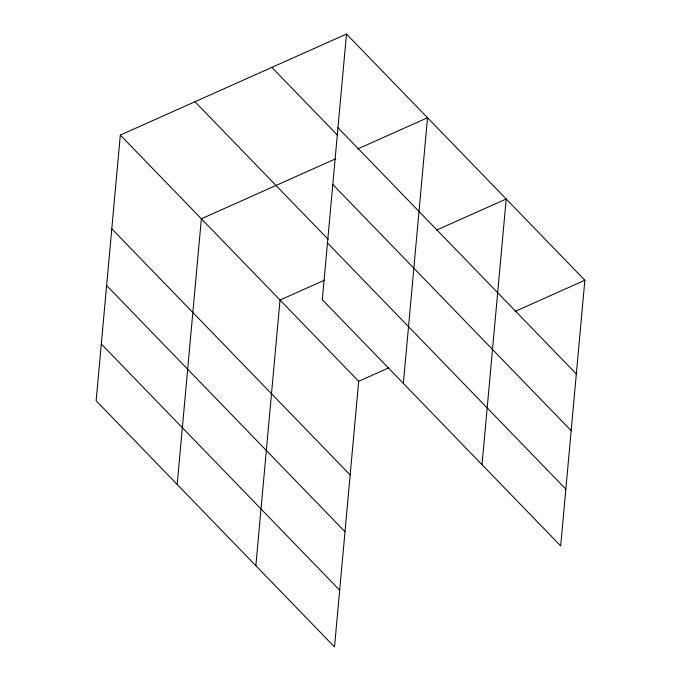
<?xml version="1.0" encoding="UTF-8"?>
<svg xmlns="http://www.w3.org/2000/svg" width="681" height="681" viewBox="0 0 681 681"><rect width="100%" height="100%" fill="white"/><g stroke="black" fill="none" stroke-linecap="round" stroke-linejoin="round"><path stroke-width="1.02" d="M120.316 135.085L96.14 400.751L334.507 646.95L358.691 381.283L120.316 135.085L346.493 34.05L584.86 280.249L560.684 545.915L322.309 299.717L346.493 34.05M177.188 484.463L201.363 218.797L335.597 158.826M255.852 565.707L280.027 300.04L324.616 280.121M403.356 383.42L427.532 117.753L357.746 148.935M482.02 464.672L506.196 199.005L436.41 230.178M358.691 381.283L388.74 367.859M515.074 311.421L584.86 280.249M337.963 127.747L576.33 373.946M271.855 67.393L337.427 135.119M332.796 184.5L571.172 430.698M194.953 101.741L328.199 239.363M327.476 242.964L565.851 489.162M111.786 228.782L350.162 474.98M106.628 285.535L344.995 531.733M101.307 344.007L339.674 590.197"/></g></svg>
